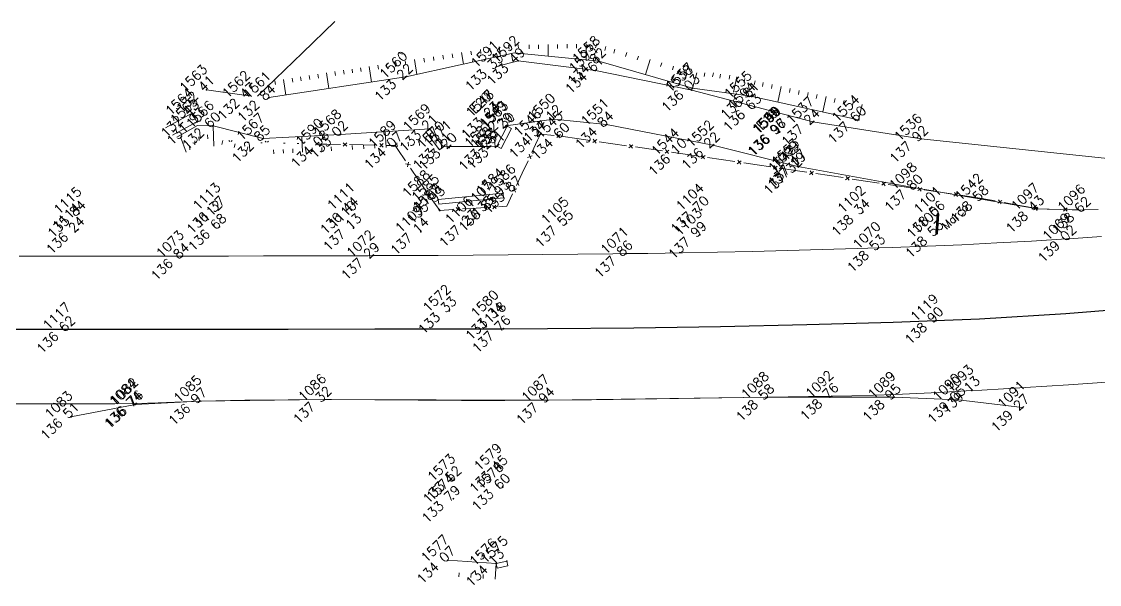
# Model space of a CAD drawing. Header units: millimetres. Extents: x -16 to 1007, y 828 to 1356.
# Drawn here: x 410.9 to 478.9, y 1040.6 to 1076.1 of the extents above; entities that cross this region are included whole.
import ezdxf
from ezdxf.enums import TextEntityAlignment as Align

# ---------------------------------------------------------------- set-up
doc = ezdxf.new("R2010")
doc.units = ezdxf.units.MM
doc.header["$LTSCALE"] = 4
for name, pattern in [('CONTINUOUS1', [0, 0, 0]), ('DASHED', [0.75, 0.5, -0.25]), ('DGN1', [6.136558, 0, -6.136558]), ('DGN2', [8.182077, 4.091038, -4.091038]), ('DGN4', [16.364154, 8.182077, -4.091038, 0, -4.091038])]:
    doc.linetypes.add(name, pattern=pattern)
doc.layers.get('0').update_dxf_attribs({"linetype": 'CONTINUOUS1', "lineweight": 0})
for name, color, linetype, lineweight, true_color in [('1', 1, 'DASHED', 0, 0xff0000), ('19', 4, 'CONTINUOUS1', 0, 0x00ffff), ('52', 2, 'CONTINUOUS1', 0, 0xffff00), ('53', 3, 'CONTINUOUS1', 0, 0x00ff00), ('54', 4, 'CONTINUOUS1', 0, 0x00ffff), ('55', 5, 'CONTINUOUS1', 0, 0x0000ff), ('6', 2, 'CONTINUOUS1', 0, 0xffff00), ('8', 1, 'CONTINUOUS1', 0, 0xff0000)]:
    doc.layers.add(name, color=color, linetype=linetype, lineweight=lineweight, true_color=true_color)
for name, color, linetype, lineweight in [('10', 7, 'CONTINUOUS1', 0), ('13', 7, 'CONTINUOUS1', 0), ('17', 7, 'CONTINUOUS1', 0), ('4', 7, 'CONTINUOUS1', 0)]:
    doc.layers.add(name, color=color, linetype=linetype, lineweight=lineweight)
doc.styles.get("Standard").update_dxf_attribs({"font": 'txt_____.ttf'})

msp = doc.modelspace()

# ---------------------------------------------------------------- linework, layer by layer
at = {"linetype": 'Continuous', "lineweight": 0}
for points in [[(440.899, 1068.223), (441.551, 1069.487)], [(436.656, 1069.323), (437.506, 1068.188)], [(441.284, 1065.268), (437.194, 1064.864)], [(441.527, 1042.032), (440.855, 1041.89)]]:
    msp.add_lwpolyline(points, dxfattribs=at)
at = {"layer": '1', "linetype": 'Continuous', "lineweight": 0}
for points in [[(441.551, 1069.487), (441.818, 1069.349)], [(436.656, 1069.323), (436.416, 1069.143)], [(437.506, 1068.188), (437.266, 1068.008)], [(440.899, 1068.223), (441.165, 1068.086)], [(437.194, 1064.864), (437.224, 1064.566)], [(441.284, 1065.268), (441.313, 1064.97)], [(440.855, 1041.89), (440.916, 1041.597)], [(441.589, 1041.739), (440.916, 1041.597)], [(441.527, 1042.032), (441.589, 1041.739)]]:
    msp.add_lwpolyline(points, dxfattribs=at)
at = {"layer": '1', "linetype": 'DGN2', "lineweight": 0}
for points in [[(436.416, 1069.143), (437.266, 1068.008)], [(441.165, 1068.086), (441.818, 1069.349)], [(441.313, 1064.97), (437.224, 1064.566)]]:
    msp.add_lwpolyline(points, dxfattribs=at)
at = {"layer": '10', "linetype": 'Continuous', "lineweight": 0}
for p, q in [((444.672, 1068.778), (444.913, 1068.974)), ((444.891, 1068.755), (444.694, 1068.997)), ((431.425, 1068.442), (431.201, 1068.226)), ((431.205, 1068.446), (431.421, 1068.222)), ((433.729, 1068.395), (433.504, 1068.18)), ((433.509, 1068.4), (433.724, 1068.175)), ((446.949, 1068.459), (447.198, 1068.645)), ((447.166, 1068.428), (446.981, 1068.677)), ((449.229, 1068.127), (449.478, 1068.313)), ((449.446, 1068.095), (449.26, 1068.344)), ((443.129, 1067.623), (442.836, 1067.517)), ((443.036, 1067.424), (442.929, 1067.716)), ((451.509, 1067.794), (451.758, 1067.98)), ((451.726, 1067.762), (451.54, 1068.012)), ((453.788, 1067.459), (454.038, 1067.645)), ((454.006, 1067.427), (453.82, 1067.677)), ((435.441, 1067.046), (435.135, 1067.105)), ((435.317, 1067.228), (435.259, 1066.923)), ((456.067, 1067.124), (456.317, 1067.309)), ((456.285, 1067.092), (456.099, 1067.341)), ((458.347, 1066.788), (458.596, 1066.974)), ((458.564, 1066.756), (458.379, 1067.006)), ((460.626, 1066.45), (460.876, 1066.635)), ((460.843, 1066.417), (460.658, 1066.667)), ((462.904, 1066.108), (463.154, 1066.293)), ((463.122, 1066.075), (462.937, 1066.325)), ((436.612, 1065.323), (436.554, 1065.017)), ((442.155, 1065.535), (441.862, 1065.429)), ((442.062, 1065.336), (441.955, 1065.628)), ((465.182, 1065.766), (465.433, 1065.95)), ((465.4, 1065.733), (465.215, 1065.983)), ((467.461, 1065.423), (467.711, 1065.608)), ((467.678, 1065.391), (467.494, 1065.641)), ((436.736, 1065.141), (436.43, 1065.199)), ((469.739, 1065.081), (469.99, 1065.266)), ((469.957, 1065.049), (469.772, 1065.299)), ((472.505, 1064.631), (472.761, 1064.807)), ((472.721, 1064.591), (472.545, 1064.847)), ((438.551, 1064.144), (438.318, 1064.35)), ((438.331, 1064.13), (438.537, 1064.363)), ((440.85, 1064.286), (440.617, 1064.492)), ((440.631, 1064.272), (440.837, 1064.506)), ((468.607, 1062.708), (468.689, 1063.96)), ((468.657, 1062.705), (468.739, 1063.957)), ((468.707, 1062.701), (468.789, 1063.954)), ((474.77, 1064.212), (475.027, 1064.388)), ((474.987, 1064.172), (474.81, 1064.428)), ((476.891, 1064.338), (476.665, 1064.124)), ((476.671, 1064.344), (476.885, 1064.118))]:
    msp.add_line(p, q, dxfattribs=at)
at = {"layer": '10', "linetype": 'DGN1', "lineweight": 0}
for p, q in [((424.189, 1068.588), (423.965, 1068.372)), ((423.969, 1068.592), (424.185, 1068.368)), ((426.493, 1068.541), (426.268, 1068.326)), ((426.273, 1068.546), (426.488, 1068.322)), ((428.796, 1068.495), (428.572, 1068.279)), ((428.576, 1068.499), (428.792, 1068.275))]:
    msp.add_line(p, q, dxfattribs=at)
at = {"layer": '10', "linetype": 'Continuous', "lineweight": 0}
for points in [[(440.871, 1073.252), (442.234, 1073.61), (447.124, 1073.01), (453.199, 1071.759)], [(425.249, 1071.411), (422.564, 1071.781)], [(484.422, 1066.924), (467.669, 1068.69), (460.847, 1069.756), (453.199, 1071.759)], [(441.469, 1069.514), (444.481, 1069.936), (447.823, 1069.601), (454.529, 1068.284), (459.885, 1066.951)], [(443.47, 1068.614), (443.647, 1068.993)], [(443.647, 1068.993), (444.506, 1068.905)], [(445.079, 1068.844), (445.934, 1068.719)], [(445.934, 1068.719), (446.789, 1068.594)], [(430.161, 1068.357), (429.836, 1068.364)], [(431.025, 1068.34), (430.161, 1068.357)], [(432.465, 1068.311), (431.601, 1068.328)], [(433.328, 1068.293), (432.465, 1068.311)], [(434.64, 1068.028), (434.475, 1068.27), (433.904, 1068.282)], [(443.104, 1067.831), (443.47, 1068.614)], [(447.359, 1068.511), (448.213, 1068.386)], [(448.213, 1068.386), (449.068, 1068.261)], [(449.638, 1068.178), (450.493, 1068.053)], [(450.493, 1068.053), (451.348, 1067.928)], [(435.126, 1067.314), (434.64, 1068.028)], [(451.918, 1067.845), (452.336, 1067.784), (452.773, 1067.72)], [(452.773, 1067.72), (453.628, 1067.594)], [(454.198, 1067.51), (455.053, 1067.384)], [(455.053, 1067.384), (455.907, 1067.258)], [(435.935, 1066.123), (435.45, 1066.837)], [(442.496, 1066.526), (442.861, 1067.309)], [(456.477, 1067.175), (457.332, 1067.049)], [(457.332, 1067.049), (458.187, 1066.923)], [(458.757, 1066.839), (459.611, 1066.713)], [(459.611, 1066.713), (459.718, 1066.697), (460.466, 1066.585)], [(477.93, 1064.199), (475.008, 1064.279), (467.304, 1065.591), (459.885, 1066.951)], [(436.421, 1065.408), (435.935, 1066.123)], [(442.13, 1065.743), (442.496, 1066.526)], [(461.035, 1066.5), (461.89, 1066.371)], [(461.89, 1066.371), (462.744, 1066.243)], [(463.314, 1066.157), (464.168, 1066.029)], [(464.168, 1066.029), (465.023, 1065.901)], [(465.592, 1065.815), (466.447, 1065.687)], [(466.447, 1065.687), (467.301, 1065.559)], [(467.871, 1065.473), (468.725, 1065.345)], [(468.725, 1065.345), (469.58, 1065.216)], [(437.301, 1064.176), (436.751, 1064.936)], [(441.522, 1064.438), (441.887, 1065.221)], [(470.149, 1065.131), (471.004, 1065.003)], [(471.004, 1065.003), (471.5, 1064.928)], [(471.5, 1064.928), (472.35, 1064.771)], [(472.916, 1064.666), (473.766, 1064.509)], [(437.301, 1064.176), (438.147, 1064.229)], [(438.722, 1064.264), (439.584, 1064.318)], [(439.584, 1064.318), (440.446, 1064.371)], [(441.021, 1064.407), (441.522, 1064.438)], [(473.766, 1064.509), (474.615, 1064.352)], [(475.627, 1064.262), (475.008, 1064.279)], [(476.49, 1064.239), (475.627, 1064.262)], [(477.93, 1064.199), (477.066, 1064.223)], [(477.975, 1064.201), (477.93, 1064.199)], [(478.838, 1064.238), (477.975, 1064.201)]]:
    msp.add_lwpolyline(points, dxfattribs=at)
at = {"layer": '10', "linetype": 'DGN1', "lineweight": 0}
for points in [[(425.229, 1068.457), (424.365, 1068.474)], [(426.092, 1068.44), (425.229, 1068.457)], [(427.532, 1068.41), (426.668, 1068.428)], [(428.396, 1068.393), (427.532, 1068.41)], [(429.836, 1068.364), (428.972, 1068.381)]]:
    msp.add_lwpolyline(points, dxfattribs=at)
at = {"layer": '10', "linetype": 'Continuous', "lineweight": 13}
for points in [[(410.742, 1061.282), (412.946, 1061.282), (415.15, 1061.283), (417.354, 1061.285), (419.558, 1061.287), (421.05, 1061.289), (421.762, 1061.29), (423.966, 1061.295), (426.171, 1061.3), (428.375, 1061.305), (430.579, 1061.312), (432.783, 1061.318), (433.058, 1061.319), (434.987, 1061.327), (437.191, 1061.339), (439.395, 1061.354), (441.6, 1061.372), (443.804, 1061.392), (446.008, 1061.414), (448.212, 1061.437), (449.031, 1061.445), (450.416, 1061.462), (452.62, 1061.496), (454.823, 1061.538), (457.027, 1061.588), (459.23, 1061.643), (461.434, 1061.703), (463.637, 1061.766), (464.98, 1061.806), (465.84, 1061.833), (468.043, 1061.914), (470.245, 1062.011), (472.446, 1062.121), (474.647, 1062.243), (476.848, 1062.376), (476.99, 1062.385), (479.048, 1062.522)], [(408.563, 1051.965), (411.3, 1051.959), (414.038, 1051.963), (416.775, 1051.976), (418.143, 1051.987), (419.511, 1052.028), (422.154, 1052.142), (422.245, 1052.144), (424.982, 1052.19), (427.719, 1052.222), (430.023, 1052.235), (430.456, 1052.236), (433.193, 1052.227), (435.93, 1052.203), (438.667, 1052.18), (441.404, 1052.171), (444.103, 1052.188), (444.141, 1052.189), (446.878, 1052.226), (449.615, 1052.264), (452.351, 1052.302), (455.088, 1052.341), (457.825, 1052.38), (457.97, 1052.382), (460.562, 1052.42), (462.027, 1052.441), (463.298, 1052.467), (466.033, 1052.562), (468.767, 1052.692), (470.878, 1052.804), (471.501, 1052.839), (474.234, 1052.998), (476.965, 1053.173), (479.695, 1053.361)]]:
    msp.add_lwpolyline(points, dxfattribs=at)
at = {"layer": '10', "linetype": 'DGN4', "lineweight": 30}
msp.add_lwpolyline([(405.913, 1056.687), (411.368, 1056.682), (413.836, 1056.68), (416.823, 1056.678), (422.277, 1056.68), (427.732, 1056.686), (433.187, 1056.695), (438.641, 1056.705), (441.317, 1056.71), (444.096, 1056.72), (449.55, 1056.767), (455.004, 1056.852), (460.458, 1056.973), (465.911, 1057.128), (468.598, 1057.218), (471.363, 1057.333), (476.807, 1057.665), (482.244, 1058.109)], dxfattribs=at)
at = {"layer": '10', "color": 8, "linetype": 'Continuous', "lineweight": 13, "true_color": 0x7f7f7f}
msp.add_lwpolyline([(414.016, 1051.148), (418.089, 1051.934), (422.154, 1052.142), (430.023, 1052.235), (444.103, 1052.188), (457.97, 1052.382), (465.962, 1052.388), (470.015, 1052.228), (474.069, 1051.727)], dxfattribs=at)
at = {"layer": '13', "linetype": 'Continuous', "lineweight": 0}
for points in [[(442.216, 1073.593, 1), (442.252, 1073.628, 1), (442.216, 1073.593, 1)], [(447.315, 1073.583, 1), (447.351, 1073.617, 1), (447.315, 1073.583, 1)], [(440.853, 1073.235, 1), (440.889, 1073.269, 1), (440.853, 1073.235, 1)], [(447.106, 1072.993, 1), (447.142, 1073.027, 1), (447.106, 1072.993, 1)], [(435.134, 1072.584, 1), (435.17, 1072.619, 1), (435.134, 1072.584, 1)], [(422.546, 1071.764, 1), (422.582, 1071.798, 1), (422.546, 1071.764, 1)], [(425.231, 1071.394, 1), (425.267, 1071.428, 1), (425.231, 1071.394, 1)], [(453.221, 1071.874, 1), (453.257, 1071.908, 1), (453.221, 1071.874, 1)], [(426.48, 1071.274, 1), (426.516, 1071.308, 1), (426.48, 1071.274, 1)], [(456.912, 1071.371, 1), (456.948, 1071.406, 1), (456.912, 1071.371, 1)], [(421.65, 1070.298, 1), (421.686, 1070.333, 1), (421.65, 1070.298, 1)], [(440.615, 1070.183, 1), (440.651, 1070.218, 1), (440.615, 1070.183, 1)], [(440.617, 1070.184, 1), (440.653, 1070.219, 1), (440.617, 1070.184, 1)], [(457.147, 1070.67, 1), (457.183, 1070.704, 1), (457.147, 1070.67, 1)], [(421.951, 1069.744, 1), (421.987, 1069.779, 1), (421.951, 1069.744, 1)], [(422.962, 1069.494, 1), (422.998, 1069.529, 1), (422.962, 1069.494, 1)], [(441.451, 1069.497, 1), (441.487, 1069.531, 1), (441.451, 1069.497, 1)], [(441.533, 1069.47, 1), (441.569, 1069.504, 1), (441.533, 1069.47, 1)], [(444.463, 1069.919, 1), (444.499, 1069.953, 1), (444.463, 1069.919, 1)], [(447.805, 1069.584, 1), (447.841, 1069.618, 1), (447.805, 1069.584, 1)], [(460.829, 1069.739, 1), (460.865, 1069.774, 1), (460.829, 1069.739, 1)], [(463.708, 1069.872, 1), (463.744, 1069.906, 1), (463.708, 1069.872, 1)], [(426.133, 1068.697, 1), (426.169, 1068.731, 1), (426.133, 1068.697, 1)], [(430.998, 1068.949, 1), (431.034, 1068.984, 1), (430.998, 1068.949, 1)], [(436.638, 1069.306, 1), (436.674, 1069.34, 1), (436.638, 1069.306, 1)], [(443.629, 1068.976, 1), (443.665, 1069.011, 1), (443.629, 1068.976, 1)], [(444.989, 1068.837, 1), (445.025, 1068.871, 1), (444.989, 1068.837, 1)], [(458.682, 1069.119, 1), (458.718, 1069.154, 1), (458.682, 1069.119, 1)], [(458.682, 1069.112, 1), (458.718, 1069.147, 1), (458.682, 1069.112, 1)], [(458.723, 1069.117, 1), (458.759, 1069.152, 1), (458.723, 1069.117, 1)], [(467.651, 1068.673, 1), (467.687, 1068.708, 1), (467.651, 1068.673, 1)], [(429.818, 1068.347, 1), (429.854, 1068.381, 1), (429.818, 1068.347, 1)], [(434.457, 1068.253, 1), (434.493, 1068.288, 1), (434.457, 1068.253, 1)], [(437.488, 1068.17, 1), (437.524, 1068.205, 1), (437.488, 1068.17, 1)], [(437.886, 1068.191, 1), (437.922, 1068.226, 1), (437.886, 1068.191, 1)], [(440.445, 1068.192, 1), (440.481, 1068.227, 1), (440.445, 1068.192, 1)], [(440.881, 1068.206, 1), (440.917, 1068.241, 1), (440.881, 1068.206, 1)], [(454.511, 1068.267, 1), (454.547, 1068.301, 1), (454.511, 1068.267, 1)], [(452.318, 1067.767, 1), (452.354, 1067.802, 1), (452.318, 1067.767, 1)], [(459.7, 1066.68, 1), (459.736, 1066.715, 1), (459.7, 1066.68, 1)], [(459.867, 1066.934, 1), (459.903, 1066.968, 1), (459.867, 1066.934, 1)], [(459.905, 1067.105, 1), (459.941, 1067.14, 1), (459.905, 1067.105, 1)], [(442.002, 1065.488, 1), (442.038, 1065.523, 1), (442.002, 1065.488, 1)], [(467.286, 1065.573, 1), (467.322, 1065.608, 1), (467.286, 1065.573, 1)], [(437.176, 1064.847, 1), (437.212, 1064.881, 1), (437.176, 1064.847, 1)], [(441.266, 1065.251, 1), (441.302, 1065.286, 1), (441.266, 1065.251, 1)], [(471.482, 1064.911, 1), (471.518, 1064.945, 1), (471.482, 1064.911, 1)], [(414.503, 1063.957, 1), (414.539, 1063.992, 1), (414.503, 1063.957, 1)], [(423.282, 1064.218, 1), (423.318, 1064.253, 1), (423.282, 1064.218, 1)], [(431.706, 1064.178, 1), (431.742, 1064.213, 1), (431.706, 1064.178, 1)], [(440.449, 1064.355, 1), (440.485, 1064.39, 1), (440.449, 1064.355, 1)], [(453.792, 1064.202, 1), (453.828, 1064.237, 1), (453.792, 1064.202, 1)], [(463.982, 1064.058, 1), (464.018, 1064.092, 1), (463.982, 1064.058, 1)], [(468.721, 1063.94, 1), (468.757, 1063.974, 1), (468.721, 1063.94, 1)], [(474.99, 1064.262, 1), (475.026, 1064.297, 1), (474.99, 1064.262, 1)], [(477.912, 1064.182, 1), (477.948, 1064.216, 1), (477.912, 1064.182, 1)], [(439.213, 1063.372, 1), (439.248, 1063.407, 1), (439.213, 1063.372, 1)], [(445.268, 1063.336, 1), (445.304, 1063.371, 1), (445.268, 1063.336, 1)], [(414.421, 1062.932, 1), (414.457, 1062.967, 1), (414.421, 1062.932, 1)], [(423.373, 1063.12, 1), (423.409, 1063.154, 1), (423.373, 1063.12, 1)], [(431.834, 1063.049, 1), (431.869, 1063.084, 1), (431.834, 1063.049, 1)], [(436.072, 1062.813, 1), (436.108, 1062.847, 1), (436.072, 1062.813, 1)], [(453.681, 1062.627, 1), (453.717, 1062.662, 1), (453.681, 1062.627, 1)], [(468.639, 1062.687, 1), (468.675, 1062.722, 1), (468.639, 1062.687, 1)], [(476.972, 1062.368, 1), (477.008, 1062.403, 1), (476.972, 1062.368, 1)], [(421.032, 1061.272, 1), (421.068, 1061.307, 1), (421.032, 1061.272, 1)], [(433.04, 1061.302, 1), (433.076, 1061.337, 1), (433.04, 1061.302, 1)], [(449.013, 1061.428, 1), (449.049, 1061.463, 1), (449.013, 1061.428, 1)], [(464.962, 1061.789, 1), (464.998, 1061.824, 1), (464.962, 1061.789, 1)], [(437.895, 1057.877, 1), (437.931, 1057.912, 1), (437.895, 1057.877, 1)], [(440.884, 1057.504, 1), (440.92, 1057.538, 1), (440.884, 1057.504, 1)], [(468.58, 1057.2, 1), (468.616, 1057.235, 1), (468.58, 1057.2, 1)], [(413.818, 1056.662, 1), (413.854, 1056.697, 1), (413.818, 1056.662, 1)], [(441.299, 1056.693, 1), (441.335, 1056.727, 1), (441.299, 1056.693, 1)], [(457.952, 1052.365, 1), (457.988, 1052.4, 1), (457.952, 1052.365, 1)], [(462.009, 1052.424, 1), (462.045, 1052.459, 1), (462.009, 1052.424, 1)], [(465.944, 1052.371, 1), (465.98, 1052.406, 1), (465.944, 1052.371, 1)], [(470.86, 1052.787, 1), (470.896, 1052.822, 1), (470.86, 1052.787, 1)], [(418.071, 1051.916, 1), (418.107, 1051.951, 1), (418.071, 1051.916, 1)], [(418.125, 1051.97, 1), (418.161, 1052.004, 1), (418.125, 1051.97, 1)], [(422.136, 1052.125, 1), (422.172, 1052.16, 1), (422.136, 1052.125, 1)], [(430.005, 1052.218, 1), (430.041, 1052.252, 1), (430.005, 1052.218, 1)], [(444.085, 1052.171, 1), (444.121, 1052.206, 1), (444.085, 1052.171, 1)], [(469.997, 1052.211, 1), (470.033, 1052.245, 1), (469.997, 1052.211, 1)], [(474.051, 1051.709, 1), (474.087, 1051.744, 1), (474.051, 1051.709, 1)], [(413.998, 1051.131, 1), (414.034, 1051.165, 1), (413.998, 1051.131, 1)], [(441.128, 1047.868, 1), (441.164, 1047.902, 1), (441.128, 1047.868, 1)], [(438.194, 1047.197, 1), (438.23, 1047.231, 1), (438.194, 1047.197, 1)], [(441.244, 1046.682, 1), (441.28, 1046.717, 1), (441.244, 1046.682, 1)], [(438.127, 1045.964, 1), (438.163, 1045.999, 1), (438.127, 1045.964, 1)], [(437.782, 1042.087, 1), (437.818, 1042.121, 1), (437.782, 1042.087, 1)], [(440.837, 1041.873, 1), (440.873, 1041.908, 1), (440.837, 1041.873, 1)]]:
    msp.add_lwpolyline(points, format="xyb", dxfattribs=at)
at = {"layer": '17', "linetype": 'Continuous', "lineweight": 0}
for points in [[(468.712, 1063.931, 1), (468.766, 1063.983, 1), (468.712, 1063.931, 1)], [(468.63, 1062.679, 1), (468.684, 1062.731, 1), (468.63, 1062.679, 1)]]:
    msp.add_lwpolyline(points, format="xyb", dxfattribs=at)
at = {"layer": '19', "linetype": 'Continuous', "lineweight": 0}
for p, q in [((428.63, 1074.117), (430.678, 1076.095)), ((425.794, 1071.378), (428.63, 1074.117)), ((419.973, 1069.396), (421.668, 1070.316)), ((421.668, 1070.316), (421.969, 1069.761)), ((421.969, 1069.761), (420.414, 1068.917))]:
    msp.add_line(p, q, dxfattribs=at)
at = {"layer": '4', "linetype": 'Continuous', "lineweight": 0}
for p, q in [((439.297, 1073.987), (439.259, 1074.234)), ((439.89, 1074.077), (439.853, 1074.324)), ((440.483, 1074.167), (440.446, 1074.414)), ((441.127, 1073.92), (441.039, 1074.504)), ((441.67, 1074.346), (441.632, 1074.593)), ((442.263, 1074.436), (442.226, 1074.683)), ((442.928, 1074.373), (442.924, 1074.623)), ((443.528, 1074.383), (443.524, 1074.633)), ((444.135, 1073.907), (444.124, 1074.642)), ((444.728, 1074.402), (444.724, 1074.652)), ((445.328, 1074.412), (445.324, 1074.662)), ((445.927, 1074.421), (445.923, 1074.671)), ((446.54, 1073.676), (446.523, 1074.681)), ((447.127, 1074.44), (447.197, 1074.681)), ((447.704, 1074.274), (447.773, 1074.514)), ((434.551, 1073.269), (434.513, 1073.516)), ((435.144, 1073.359), (435.107, 1073.606)), ((435.843, 1072.754), (435.7, 1073.696)), ((436.331, 1073.538), (436.293, 1073.785)), ((436.924, 1073.628), (436.886, 1073.875)), ((437.517, 1073.718), (437.48, 1073.965)), ((438.11, 1073.808), (438.073, 1074.055)), ((438.779, 1073.402), (438.666, 1074.145)), ((453.976, 1072.619), (454.03, 1072.863)), ((454.506, 1072.605), (454.56, 1072.849)), ((454.962, 1072.525), (455.015, 1072.769)), ((455.55, 1072.461), (455.604, 1072.705)), ((455.822, 1071.633), (456.038, 1072.609)), ((456.499, 1072.251), (456.553, 1072.495)), ((457.137, 1072.111), (457.191, 1072.355)), ((453.239, 1071.891), (456.93, 1071.388))]:
    msp.add_line(p, q, dxfattribs=at)
for points in [[(448.28, 1074.107), (448.35, 1074.347)], [(453.239, 1071.891), (447.333, 1073.6), (441.998, 1074.112), (435.152, 1072.601), (426.498, 1071.291)], [(434.499, 1073.261), (434.461, 1073.508)], [(434.945, 1074.031), (434.715, 1074.128)], [(449.018, 1073.893), (449.088, 1074.133)], [(449.756, 1073.68), (449.826, 1073.92)], [(450.286, 1072.746), (450.564, 1073.706)], [(451.233, 1073.252), (451.302, 1073.492)], [(430.284, 1071.864), (430.134, 1072.853)], [(430.712, 1072.688), (430.675, 1072.935)], [(431.253, 1072.77), (431.216, 1073.017)], [(431.794, 1072.851), (431.757, 1073.099)], [(432.335, 1072.933), (432.298, 1073.181)], [(432.988, 1072.274), (432.839, 1073.262)], [(433.417, 1073.097), (433.379, 1073.344)], [(433.958, 1073.179), (433.92, 1073.426)], [(451.971, 1073.039), (452.041, 1073.279)], [(452.709, 1072.825), (452.779, 1073.065)], [(453.239, 1071.891), (453.517, 1072.852)], [(426.926, 1072.114), (426.889, 1072.362)], [(427.579, 1071.455), (427.43, 1072.443)], [(428.008, 1072.278), (427.971, 1072.525)], [(428.549, 1072.36), (428.511, 1072.607)], [(429.09, 1072.442), (429.052, 1072.689)], [(429.631, 1072.524), (429.593, 1072.771)], [(457.658, 1071.996), (457.711, 1072.24)], [(458.224, 1071.871), (458.278, 1072.115)], [(458.629, 1071.013), (458.844, 1071.99)], [(459.357, 1071.621), (459.411, 1071.865)], [(459.923, 1071.496), (459.977, 1071.74)], [(460.49, 1071.371), (460.543, 1071.615)], [(461.056, 1071.246), (461.11, 1071.49)], [(463.726, 1069.889), (456.93, 1071.388)], [(461.461, 1070.389), (461.676, 1071.365)], [(462.189, 1070.996), (462.243, 1071.24)], [(462.755, 1070.871), (462.809, 1071.115)], [(463.322, 1070.746), (463.375, 1070.99)], [(463.726, 1069.889), (463.942, 1070.866)], [(420.695, 1068.795), (422.012, 1069.533)], [(422.012, 1069.533), (422.98, 1069.511)], [(422.98, 1069.511), (426.151, 1068.714), (431.016, 1068.966), (436.656, 1069.323)], [(422.98, 1069.511), (423.035, 1068.232)], [(420.928, 1068.816), (421.279, 1067.856)], [(422.092, 1068.827), (422.105, 1068.577)], [(422.636, 1068.946), (422.649, 1068.697)], [(428.583, 1068.84), (428.635, 1067.841)], [(433.836, 1069.145), (433.899, 1068.147)], [(421.501, 1068.256), (421.514, 1068.006)], [(421.83, 1068.573), (421.842, 1068.323)], [(423.59, 1068.585), (423.529, 1068.342)], [(424.383, 1068.385), (424.322, 1068.143)], [(425.175, 1068.186), (425.114, 1067.944)], [(428.014, 1068.06), (428.027, 1067.81)], [(429.23, 1068.123), (429.243, 1067.873)], [(429.839, 1068.154), (429.852, 1067.905)], [(430.447, 1068.186), (430.46, 1067.936)], [(431.769, 1068.262), (431.784, 1068.013)], [(432.474, 1068.307), (432.489, 1068.057)], [(433.179, 1068.351), (433.194, 1068.102)], [(434.589, 1068.441), (434.604, 1068.191)], [(435.294, 1068.485), (435.309, 1068.236)], [(435.999, 1068.53), (436.014, 1068.28)], [(426.798, 1067.997), (426.811, 1067.747)], [(427.406, 1068.028), (427.419, 1067.778)], [(440.855, 1041.89), (437.8, 1042.104)], [(440.855, 1041.89), (440.785, 1040.893)], [(438.511, 1041.302), (438.494, 1041.053)], [(439.275, 1041.249), (439.257, 1041)], [(440.039, 1041.196), (440.021, 1040.946)]]:
    msp.add_lwpolyline(points, dxfattribs=at)
at = {"layer": '52', "linetype": 'Continuous', "lineweight": 0}
for points in [[(442.216, 1073.593, 1), (442.252, 1073.628, 1), (442.216, 1073.593, 1)], [(447.315, 1073.583, 1), (447.351, 1073.617, 1), (447.315, 1073.583, 1)], [(440.853, 1073.235, 1), (440.889, 1073.269, 1), (440.853, 1073.235, 1)], [(447.106, 1072.993, 1), (447.142, 1073.027, 1), (447.106, 1072.993, 1)], [(435.134, 1072.584, 1), (435.17, 1072.619, 1), (435.134, 1072.584, 1)], [(422.546, 1071.764, 1), (422.582, 1071.798, 1), (422.546, 1071.764, 1)], [(425.231, 1071.394, 1), (425.267, 1071.428, 1), (425.231, 1071.394, 1)], [(453.181, 1071.742, 1), (453.217, 1071.777, 1), (453.181, 1071.742, 1)], [(453.221, 1071.874, 1), (453.257, 1071.908, 1), (453.221, 1071.874, 1)], [(426.48, 1071.274, 1), (426.516, 1071.308, 1), (426.48, 1071.274, 1)], [(456.912, 1071.371, 1), (456.948, 1071.406, 1), (456.912, 1071.371, 1)], [(421.65, 1070.298, 1), (421.686, 1070.333, 1), (421.65, 1070.298, 1)], [(440.615, 1070.183, 1), (440.651, 1070.218, 1), (440.615, 1070.183, 1)], [(440.617, 1070.184, 1), (440.653, 1070.219, 1), (440.617, 1070.184, 1)], [(457.147, 1070.67, 1), (457.183, 1070.704, 1), (457.147, 1070.67, 1)], [(421.951, 1069.744, 1), (421.987, 1069.779, 1), (421.951, 1069.744, 1)], [(422.962, 1069.494, 1), (422.998, 1069.529, 1), (422.962, 1069.494, 1)], [(441.451, 1069.497, 1), (441.487, 1069.531, 1), (441.451, 1069.497, 1)], [(441.533, 1069.47, 1), (441.569, 1069.504, 1), (441.533, 1069.47, 1)], [(444.463, 1069.919, 1), (444.499, 1069.953, 1), (444.463, 1069.919, 1)], [(447.805, 1069.584, 1), (447.841, 1069.618, 1), (447.805, 1069.584, 1)], [(460.829, 1069.739, 1), (460.865, 1069.774, 1), (460.829, 1069.739, 1)], [(463.708, 1069.872, 1), (463.744, 1069.906, 1), (463.708, 1069.872, 1)], [(426.133, 1068.697, 1), (426.169, 1068.731, 1), (426.133, 1068.697, 1)], [(430.998, 1068.949, 1), (431.034, 1068.984, 1), (430.998, 1068.949, 1)], [(436.638, 1069.306, 1), (436.674, 1069.34, 1), (436.638, 1069.306, 1)], [(443.629, 1068.976, 1), (443.665, 1069.011, 1), (443.629, 1068.976, 1)], [(444.989, 1068.837, 1), (445.025, 1068.871, 1), (444.989, 1068.837, 1)], [(458.682, 1069.119, 1), (458.718, 1069.154, 1), (458.682, 1069.119, 1)], [(458.682, 1069.112, 1), (458.718, 1069.147, 1), (458.682, 1069.112, 1)], [(458.723, 1069.117, 1), (458.759, 1069.152, 1), (458.723, 1069.117, 1)], [(467.651, 1068.673, 1), (467.687, 1068.708, 1), (467.651, 1068.673, 1)], [(429.818, 1068.347, 1), (429.854, 1068.381, 1), (429.818, 1068.347, 1)], [(434.457, 1068.253, 1), (434.493, 1068.288, 1), (434.457, 1068.253, 1)], [(437.488, 1068.17, 1), (437.524, 1068.205, 1), (437.488, 1068.17, 1)], [(437.886, 1068.191, 1), (437.922, 1068.226, 1), (437.886, 1068.191, 1)], [(440.445, 1068.192, 1), (440.481, 1068.227, 1), (440.445, 1068.192, 1)], [(440.881, 1068.206, 1), (440.917, 1068.241, 1), (440.881, 1068.206, 1)], [(454.511, 1068.267, 1), (454.547, 1068.301, 1), (454.511, 1068.267, 1)], [(452.318, 1067.767, 1), (452.354, 1067.802, 1), (452.318, 1067.767, 1)], [(459.7, 1066.68, 1), (459.736, 1066.715, 1), (459.7, 1066.68, 1)], [(459.905, 1067.105, 1), (459.941, 1067.14, 1), (459.905, 1067.105, 1)], [(442.002, 1065.488, 1), (442.038, 1065.523, 1), (442.002, 1065.488, 1)], [(436.592, 1065.113, 1), (436.628, 1065.148, 1), (436.592, 1065.113, 1)], [(437.176, 1064.847, 1), (437.212, 1064.881, 1), (437.176, 1064.847, 1)], [(441.266, 1065.251, 1), (441.302, 1065.286, 1), (441.266, 1065.251, 1)], [(471.482, 1064.911, 1), (471.518, 1064.945, 1), (471.482, 1064.911, 1)], [(437.24, 1064.219, 1), (437.276, 1064.254, 1), (437.24, 1064.219, 1)], [(437.895, 1057.877, 1), (437.931, 1057.912, 1), (437.895, 1057.877, 1)], [(440.884, 1057.504, 1), (440.92, 1057.538, 1), (440.884, 1057.504, 1)], [(441.128, 1047.868, 1), (441.164, 1047.902, 1), (441.128, 1047.868, 1)], [(438.194, 1047.197, 1), (438.23, 1047.231, 1), (438.194, 1047.197, 1)], [(441.244, 1046.682, 1), (441.28, 1046.717, 1), (441.244, 1046.682, 1)], [(438.127, 1045.964, 1), (438.163, 1045.999, 1), (438.127, 1045.964, 1)], [(437.782, 1042.087, 1), (437.818, 1042.121, 1), (437.782, 1042.087, 1)], [(440.837, 1041.873, 1), (440.873, 1041.908, 1), (440.837, 1041.873, 1)], [(441.509, 1042.015, 1), (441.545, 1042.05, 1), (441.509, 1042.015, 1)]]:
    msp.add_lwpolyline(points, format="xyb", dxfattribs=at)
at = {"layer": '53', "linetype": 'Continuous', "lineweight": 0}
for points in [[(440.588, 1070.157, 1), (440.678, 1070.244, 1), (440.588, 1070.157, 1)], [(458.655, 1069.093, 1), (458.745, 1069.18, 1), (458.655, 1069.093, 1)]]:
    msp.add_lwpolyline(points, format="xyb", dxfattribs=at)
at = {"layer": '54', "linetype": 'Continuous', "lineweight": 0}
for points in [[(459.867, 1066.934, 1), (459.903, 1066.968, 1), (459.867, 1066.934, 1)], [(467.286, 1065.573, 1), (467.322, 1065.608, 1), (467.286, 1065.573, 1)], [(474.99, 1064.262, 1), (475.026, 1064.297, 1), (474.99, 1064.262, 1)], [(477.912, 1064.182, 1), (477.948, 1064.216, 1), (477.912, 1064.182, 1)], [(468.639, 1062.687, 1), (468.675, 1062.722, 1), (468.639, 1062.687, 1)], [(476.972, 1062.368, 1), (477.008, 1062.403, 1), (476.972, 1062.368, 1)], [(421.032, 1061.272, 1), (421.068, 1061.307, 1), (421.032, 1061.272, 1)], [(433.04, 1061.302, 1), (433.076, 1061.337, 1), (433.04, 1061.302, 1)], [(449.013, 1061.428, 1), (449.049, 1061.463, 1), (449.013, 1061.428, 1)], [(464.962, 1061.789, 1), (464.998, 1061.824, 1), (464.962, 1061.789, 1)], [(457.952, 1052.365, 1), (457.988, 1052.4, 1), (457.952, 1052.365, 1)], [(462.009, 1052.424, 1), (462.045, 1052.459, 1), (462.009, 1052.424, 1)], [(465.944, 1052.371, 1), (465.98, 1052.406, 1), (465.944, 1052.371, 1)], [(470.86, 1052.787, 1), (470.896, 1052.822, 1), (470.86, 1052.787, 1)], [(418.071, 1051.916, 1), (418.107, 1051.951, 1), (418.071, 1051.916, 1)], [(418.125, 1051.97, 1), (418.161, 1052.004, 1), (418.125, 1051.97, 1)], [(422.136, 1052.125, 1), (422.172, 1052.16, 1), (422.136, 1052.125, 1)], [(430.005, 1052.218, 1), (430.041, 1052.252, 1), (430.005, 1052.218, 1)], [(444.085, 1052.171, 1), (444.121, 1052.206, 1), (444.085, 1052.171, 1)], [(469.997, 1052.211, 1), (470.033, 1052.245, 1), (469.997, 1052.211, 1)], [(474.051, 1051.709, 1), (474.087, 1051.744, 1), (474.051, 1051.709, 1)], [(413.998, 1051.131, 1), (414.034, 1051.165, 1), (413.998, 1051.131, 1)]]:
    msp.add_lwpolyline(points, format="xyb", dxfattribs=at)
at = {"layer": '55', "linetype": 'Continuous', "lineweight": 0}
for points in [[(414.503, 1063.957, 1), (414.539, 1063.992, 1), (414.503, 1063.957, 1)], [(423.282, 1064.218, 1), (423.318, 1064.253, 1), (423.282, 1064.218, 1)], [(431.706, 1064.178, 1), (431.742, 1064.213, 1), (431.706, 1064.178, 1)], [(437.267, 1064.158, 1), (437.302, 1064.193, 1), (437.267, 1064.158, 1)], [(440.449, 1064.355, 1), (440.485, 1064.39, 1), (440.449, 1064.355, 1)], [(453.792, 1064.202, 1), (453.828, 1064.237, 1), (453.792, 1064.202, 1)], [(463.982, 1064.058, 1), (464.018, 1064.092, 1), (463.982, 1064.058, 1)], [(468.721, 1063.94, 1), (468.757, 1063.974, 1), (468.721, 1063.94, 1)], [(439.213, 1063.372, 1), (439.248, 1063.407, 1), (439.213, 1063.372, 1)], [(445.268, 1063.336, 1), (445.304, 1063.371, 1), (445.268, 1063.336, 1)], [(414.421, 1062.932, 1), (414.457, 1062.967, 1), (414.421, 1062.932, 1)], [(423.373, 1063.12, 1), (423.409, 1063.154, 1), (423.373, 1063.12, 1)], [(431.834, 1063.049, 1), (431.869, 1063.084, 1), (431.834, 1063.049, 1)], [(436.072, 1062.813, 1), (436.108, 1062.847, 1), (436.072, 1062.813, 1)], [(453.681, 1062.627, 1), (453.717, 1062.662, 1), (453.681, 1062.627, 1)], [(468.58, 1057.2, 1), (468.616, 1057.235, 1), (468.58, 1057.2, 1)], [(413.818, 1056.662, 1), (413.854, 1056.697, 1), (413.818, 1056.662, 1)], [(441.299, 1056.693, 1), (441.335, 1056.727, 1), (441.299, 1056.693, 1)]]:
    msp.add_lwpolyline(points, format="xyb", dxfattribs=at)
at = {"layer": '6', "color": 7, "linetype": 'Continuous', "lineweight": 0}
for p, q in [((437.506, 1068.188), (437.904, 1068.208)), ((440.463, 1068.209), (440.899, 1068.223))]:
    msp.add_line(p, q, dxfattribs=at)
at = {"layer": '6', "linetype": 'DGN2', "lineweight": 0}
msp.add_line((437.904, 1068.208), (440.463, 1068.209), dxfattribs=at)
at = {"layer": '6', "color": 7, "linetype": 'DGN1', "lineweight": 0}
for p, q in [((437.904, 1068.208), (437.913, 1057.894)), ((440.902, 1057.521), (440.463, 1068.209)), ((437.913, 1057.894), (438.212, 1047.214)), ((441.146, 1047.885), (440.902, 1057.521)), ((441.262, 1046.7), (441.146, 1047.885)), ((438.212, 1047.214), (438.145, 1045.981))]:
    msp.add_line(p, q, dxfattribs=at)
at = {"layer": '8', "linetype": 'Continuous', "lineweight": 0}
msp.add_lwpolyline([(442.002, 1065.488, 1), (442.038, 1065.523, 1), (442.002, 1065.488, 1)], format="xyb", dxfattribs=at)

# ---------------------------------------------------------------- texts
at = {"layer": '13', "linetype": 'Continuous', "lineweight": 0}
for s, p in [('133 49 ', (441.808, 1073.2)), ('134 82 ', (446.908, 1073.189)), ('133 33 ', (440.446, 1072.841)), ('134 61 ', (446.771, 1072.669)), ('133 22 ', (434.726, 1072.191)), ('132 41 ', (422.211, 1071.44)), ('132 47 ', (424.824, 1071)), ('136 03 ', (452.85, 1071.515)), ('136 81 ', (456.576, 1071.047)), ('132 84 ', (426.072, 1070.88)), ('136 63 ', (456.74, 1070.276)), ('132 43 ', (421.243, 1069.905)), ('133 23 ', (440.208, 1069.79)), ('133 24 ', (440.21, 1069.791)), ('134 12 ', (444.128, 1069.595)), ('131 93 ', (421.616, 1069.42)), ('132 60 ', (422.591, 1069.135)), ('133 21 ', (436.303, 1068.982)), ('133 29 ', (441.044, 1069.103)), ('133 30 ', (441.162, 1069.111)), ('134 84 ', (447.397, 1069.19)), ('137 24 ', (460.421, 1069.345)), ('137 60 ', (463.337, 1069.513)), ('132 85 ', (425.725, 1068.303)), ('133 02 ', (430.627, 1068.59)), ('134 27 ', (443.221, 1068.583)), ('134 60 ', (444.618, 1068.478)), ('136 96 ', (458.274, 1068.719)), ('136 96 ', (458.275, 1068.726)), ('136 97 ', (458.316, 1068.724)), ('137 92 ', (467.244, 1068.28)), ('134 08 ', (429.446, 1067.988)), ('134 07 ', (434.086, 1067.894)), ('133 21 ', (437.153, 1067.847)), ('133 20 ', (437.515, 1067.832)), ('133 23 ', (440.038, 1067.799)), ('133 21 ', (440.545, 1067.882)), ('136 22 ', (454.103, 1067.873)), ('136 10 ', (452.018, 1067.478)), ('137 17 ', (459.57, 1066.782)), ('137 32 ', (459.292, 1066.287)), ('137 19 ', (459.532, 1066.61)), ('135 93 ', (440.859, 1064.858)), ('135 87 ', (441.594, 1065.095)), ('137 80 ', (466.914, 1065.215)), ('135 93 ', (436.769, 1064.453)), ('138 58 ', (471.075, 1064.517)), ('135 84 ', (414.095, 1063.564)), ('136 37 ', (422.875, 1063.825)), ('136 44 ', (431.299, 1063.784)), ('136 85 ', (440.042, 1063.962)), ('137 70 ', (453.421, 1063.844)), ('138 34 ', (463.575, 1063.664)), ('138 56 ', (468.314, 1063.546)), ('138 43 ', (474.583, 1063.869)), ('138 62 ', (477.504, 1063.788)), ('137 13 ', (431.498, 1062.725)), ('137 23 ', (438.805, 1062.979)), ('137 55 ', (444.861, 1062.943)), ('136 24 ', (414.014, 1062.539)), ('136 68 ', (422.965, 1062.726)), ('137 14 ', (435.737, 1062.489)), ('137 99 ', (453.274, 1062.234)), ('138 53 ', (468.232, 1062.294)), ('138 53 ', (464.555, 1061.395)), ('139 02 ', (476.601, 1062.009)), ('136 84 ', (420.625, 1060.879)), ('137 29 ', (432.632, 1060.908)), ('137 86 ', (448.606, 1061.035)), ('133 33 ', (437.488, 1057.484)), ('133 34 ', (440.477, 1057.11)), ('138 90 ', (468.208, 1056.842)), ('136 62 ', (413.41, 1056.269)), ('137 76 ', (440.892, 1056.299)), ('138 58 ', (457.545, 1051.972)), ('138 76 ', (461.602, 1052.031)), ('138 95 ', (465.536, 1051.978)), ('139 05 ', (469.625, 1051.852)), ('139 13 ', (470.525, 1052.463)), ('136 74 ', (417.663, 1051.523)), ('136 76 ', (417.717, 1051.576)), ('136 97 ', (421.729, 1051.732)), ('137 32 ', (429.598, 1051.824)), ('137 94 ', (443.678, 1051.778)), ('139 27 ', (473.644, 1051.316)), ('136 51 ', (413.663, 1050.807)), ('133 45 ', (440.721, 1047.474)), ('133 52 ', (437.786, 1046.803)), ('133 60 ', (440.873, 1046.324)), ('133 79 ', (437.72, 1045.57)), ('134 07 ', (437.411, 1041.728)), ('134 13 ', (440.501, 1041.549))]:
    msp.add_text(s, height=0.6, rotation=44, dxfattribs=at).set_placement(p, align=Align.CENTER)
at = {"layer": '17', "linetype": 'Continuous', "lineweight": 0}
msp.add_text('Marco', height=0.5, rotation=44, dxfattribs=at).set_placement((469.991, 1063.616), align=Align.CENTER)
at = {"layer": '52', "linetype": 'Continuous', "lineweight": 0}
for s, p in [('1592', (441.618, 1074.128)), ('1558', (446.718, 1074.118)), ('1560', (434.572, 1073.154)), ('1591', (440.328, 1073.839)), ('1593', (446.509, 1073.528)), ('1557', (452.623, 1072.409)), ('1563', (421.949, 1072.299)), ('1562', (424.633, 1071.928)), ('1561', (425.954, 1071.878)), ('1538', (452.583, 1072.277)), ('1555', (456.314, 1071.906)), ('1594', (456.55, 1071.205)), ('1564', (421.052, 1070.833)), ('1547', (440.017, 1070.718)), ('1548', (440.019, 1070.719)), ('1550', (443.901, 1070.488)), ('1565', (421.353, 1070.279)), ('1566', (422.365, 1070.029)), ('1569', (436.041, 1069.84)), ('1549', (440.854, 1070.032)), ('1583', (440.936, 1070.005)), ('1551', (447.279, 1070.188)), ('1537', (460.231, 1070.274)), ('1554', (463.111, 1070.406)), ('1567', (425.535, 1069.232)), ('1568', (430.401, 1069.484)), ('1546', (443.031, 1069.511)), ('1545', (444.391, 1069.372)), ('1539', (458.085, 1069.654)), ('1540', (458.12, 1069.682)), ('1556', (458.125, 1069.652)), ('1536', (467.053, 1069.208)), ('1590', (429.256, 1068.916)), ('1589', (433.86, 1068.788)), ('1570', (436.926, 1068.74)), ('1571', (437.361, 1068.795)), ('1581', (439.92, 1068.796)), ('1582', (440.283, 1068.741)), ('1552', (453.913, 1068.802)), ('1544', (451.72, 1068.302)), ('1553', (459.307, 1067.64)), ('1543', (459.102, 1067.215)), ('1588', (435.994, 1065.648)), ('1584', (440.668, 1065.786)), ('1586', (441.404, 1066.023)), ('1585', (436.579, 1065.382)), ('1542', (470.884, 1065.446)), ('1587', (436.642, 1064.754)), ('1572', (437.298, 1058.412)), ('1580', (440.323, 1058.073)), ('1579', (440.531, 1048.403)), ('1573', (437.596, 1047.731)), ('1578', (440.647, 1047.217)), ('1574', (437.53, 1046.499)), ('1577', (437.184, 1042.622)), ('1575', (440.911, 1042.55)), ('1576', (440.239, 1042.408))]:
    msp.add_text(s, height=0.6, rotation=44, dxfattribs=at).set_placement(p, align=Align.CENTER)
at = {"layer": '53', "linetype": 'Continuous', "lineweight": 0}
for s, p in [('E20', (440.065, 1070.764)), ('E19', (458.169, 1069.735))]:
    msp.add_text(s, height=0.6, rotation=44, dxfattribs=at).set_placement(p, align=Align.CENTER)
at = {"layer": '54', "linetype": 'Continuous', "lineweight": 0}
for s, p in [('1099', (459.305, 1067.503)), ('1098', (466.724, 1066.143)), ('1097', (474.429, 1064.832)), ('1096', (477.35, 1064.751)), ('1100', (468.163, 1063.34)), ('1070', (464.436, 1062.393)), ('1069', (476.411, 1062.937)), ('1073', (420.47, 1061.842)), ('1072', (432.478, 1061.871)), ('1071', (448.523, 1062.067)), ('1093', (470.299, 1053.357)), ('1085', (421.575, 1052.695)), ('1086', (429.444, 1052.787)), ('1087', (443.523, 1052.741)), ('1088', (457.391, 1052.935)), ('1092', (461.448, 1052.994)), ('1089', (465.382, 1052.941)), ('1090', (469.471, 1052.815)), ('1084', (417.509, 1052.486)), ('1082', (417.563, 1052.539)), ('1091', (473.562, 1052.349)), ('1083', (413.437, 1051.7))]:
    msp.add_text(s, height=0.6, rotation=44, dxfattribs=at).set_placement(p, align=Align.CENTER)
at = {"layer": '55', "linetype": 'Continuous', "lineweight": 0}
for s, p in [('1107', (439.937, 1064.973)), ('1115', (414.005, 1064.588)), ('1113', (422.784, 1064.849)), ('1111', (431.259, 1064.857)), ('1108', (436.755, 1064.776)), ('1104', (453.28, 1064.82)), ('1102', (463.47, 1064.675)), ('1101', (468.281, 1064.627)), ('1112', (422.875, 1063.751)), ('1110', (431.372, 1063.715)), ('1106', (438.701, 1063.99)), ('1105', (444.756, 1063.954)), ('1114', (413.924, 1063.563)), ('1109', (435.56, 1063.431)), ('1103', (453.17, 1063.245)), ('1119', (468.082, 1057.832)), ('1117', (413.32, 1057.294)), ('1118', (440.801, 1057.324))]:
    msp.add_text(s, height=0.6, rotation=44, dxfattribs=at).set_placement(p, align=Align.CENTER)
at = {"layer": '8', "linetype": 'Continuous', "lineweight": 0}
msp.add_text('1586', height=0.6, rotation=44, dxfattribs=at).set_placement((441.404, 1066.023), align=Align.CENTER)

doc.saveas('drawing.dxf')
